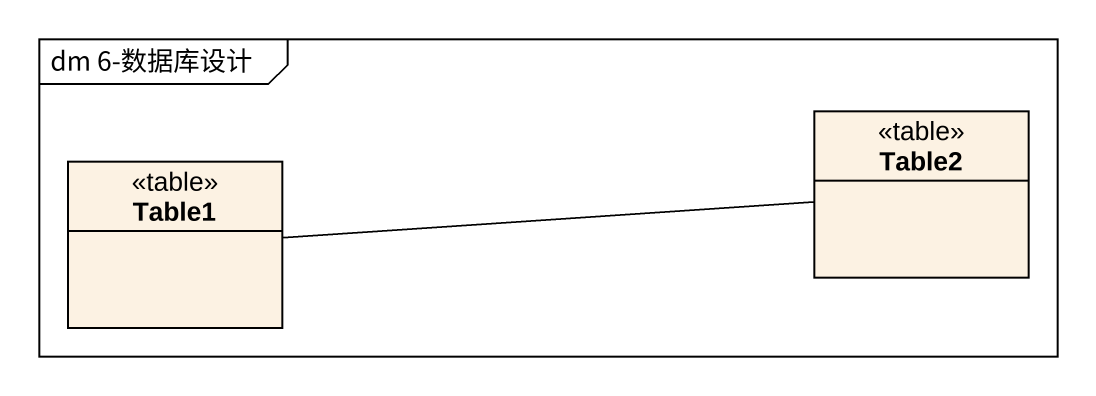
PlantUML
@startuml
mainframe dm 6-数据库设计
hide circle
hide empty members
class Table2 <<table>>
class Table1 <<table>>
Table1 -right- Table2
@enduml
